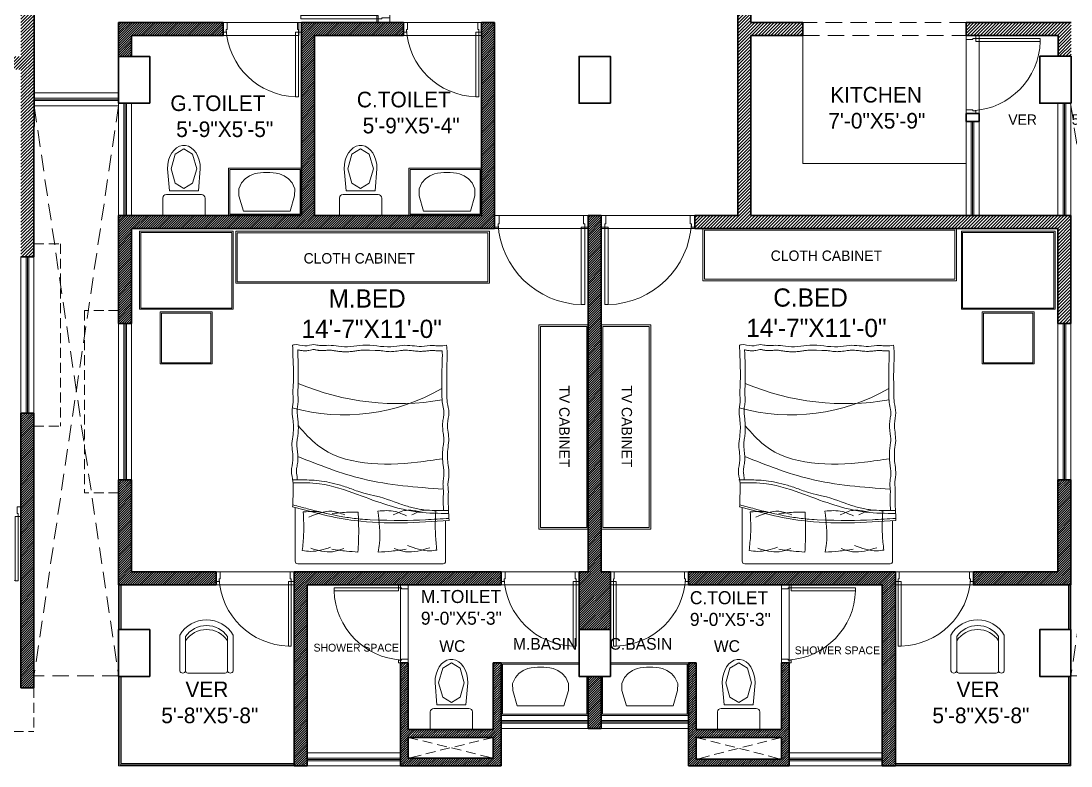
# Model space of a CAD drawing. Header units: inches. Extents: x 23587 to 406221, y -226199 to -75910.
# Drawn here: x 395036.6 to 395440.1, y -212064.2 to -211778.1 of the extents above; entities that cross this region are included whole.
import ezdxf

# ---------------------------------------------------------------- set-up
doc = ezdxf.new("R2010")
doc.units = ezdxf.units.IN
doc.header["$LTSCALE"] = 25.4
doc.header["$MEASUREMENT"] = 0
doc.linetypes.add('DASHED', pattern=[0.75, 0.5, -0.25])
for name, color, linetype, lineweight in [('COLOUM', 1, 'Continuous', 40), ('FIXTURE', 8, 'Continuous', 13), ('Fresh air fan', 250, 'Continuous', 0), ('FUR', 24, 'Continuous', 13), ('J. FURNITURE', 19, 'Continuous', 13), ('sill', 252, 'Continuous', 13), ('wall', 7, 'Continuous', 30)]:
    doc.layers.add(name, color=color, linetype=linetype, lineweight=lineweight)
doc.layers.add('DOOR', color=42, linetype='Continuous')
doc.styles.add('2', font='ARIALN.TTF')
pattern_1 = [(45, (387455.4772, -204766.60535), (-0.44194174, 0.44194174), [])]
pattern_2 = [(45, (387455.4772, -204766.60535), (-0.61871843, 0.61871843), [])]

# ---------------------------------------------------------------- blocks, each defined once
blk = doc.blocks.new('VNBVN')
at = {"layer": 'DOOR', "color": 8, "lineweight": 5}
for points in [[(24894.12, -74768.93), (24892.62, -74768.93), (24892.62, -74801.93), (24894.12, -74801.93)], [(24855.62, -74801.93), (24855.62, -74806.93), (24857.62, -74806.93), (24857.62, -74803.43), (24857.12, -74803.43), (24857.12, -74801.93)], [(24895.62, -74801.93), (24895.62, -74806.93), (24893.62, -74806.93), (24893.62, -74803.43), (24894.12, -74803.43), (24894.12, -74801.93)]]:
    blk.add_lwpolyline(points, close=True, dxfattribs=at)
blk.add_arc((24893.65, -74805.51), 36.59, 91.6166, 176.7465, dxfattribs=at)
blk = doc.blocks.new('FGHFDHF')
at = {"layer": 'FUR', "color": 253, "lineweight": 5}
for p, q in [((955.15, -4492.06), (955.15, -4476.39)), ((956.1, -4475.44), (989.1, -4475.44)), ((987.2, -4475.44), (1011.99, -4475.44)), ((1012.94, -4476.39), (1012.94, -4497.01))]:
    blk.add_line(p, q, dxfattribs=at)
for centre, radius, start, end in [((956.1, -4476.39), 0.95, 90, 180), ((1011.99, -4476.39), 0.95, 0, 90), ((994.26, -4607.39), 74.77, 74.6283, 120.2537), ((973.25, -4636.83), 99.85, 67.2872, 99.6496)]:
    blk.add_arc(centre, radius, start, end, dxfattribs=at)
for points in [[(958.53, -4480.71), (961.17, -4480.43), (969.81, -4482.53)], [(958.53, -4480.71), (959.07, -4486.67), (958.95, -4495.71)], [(961.2, -4481.62), (970.54, -4480.09), (974.91, -4481.26)], [(970.3, -4481.05), (975.97, -4480.29), (981.07, -4479.96)], [(981.07, -4479.96), (980.59, -4483.29), (981.15, -4495.69)], [(988.86, -4479.96), (988.56, -4488.07), (988.78, -4495.33)], [(998.92, -4481.05), (993.25, -4480.29), (988.86, -4479.96)], [(1006.96, -4481.41), (998.68, -4480.09), (994.31, -4481.26)], [(1010.26, -4480.5), (1006.99, -4480.22), (999.41, -4481.79)], [(1010.26, -4480.5), (1009.72, -4486.67), (1009.84, -4495.35)], [(953.85, -4492.06), (990.03, -4492.03), (1013.99, -4497.29)], [(953.85, -4492.06), (954.05, -4496.42), (954.2, -4500.53), (954.12, -4503.97), (954.27, -4506.04), (953.9, -4509.69), (954.2, -4513.28), (954.35, -4519.34), (953.96, -4522.76), (954.42, -4529.17), (953.91, -4533.48), (954.51, -4537.37), (954.68, -4540.71), (954.64, -4552.34), (954.53, -4556.51), (954.79, -4559.39)], [(953.97, -4494.8), (965.52, -4495.31), (989.03, -4502.05), (1003.61, -4506.17), (1013.8, -4506.55)], [(958.95, -4495.71), (963.65, -4495.92), (968.1, -4494.25)], [(965.42, -4495.48), (970.32, -4495.97), (975.3, -4494.23)], [(970.21, -4493.84), (974.47, -4495.51), (981.15, -4495.69)], [(998.82, -4494.7), (994.74, -4495.15), (988.78, -4495.33)], [(1007.7, -4493.36), (998.9, -4495.61), (993.92, -4494.23)], [(1009.84, -4495.35), (1005.57, -4495.56), (1000.34, -4494.66)], [(1013.96, -4559.4), (1013.82, -4555.04), (1013.72, -4543.93), (1013.83, -4540.48), (1013.71, -4538.41), (1014.12, -4534.77), (1013.87, -4531.17), (1013.79, -4525.11), (1014.22, -4521.7), (1013.85, -4515.29), (1014.4, -4510.98), (1013.85, -4507.09), (1013.72, -4503.75), (1013.82, -4499.11), (1013.84, -4498.08), (1013.99, -4497.29)], [(956.04, -4504.12), (986.93, -4508.02), (1011.93, -4516.66)], [(956.33, -4515.81), (965.94, -4514.49), (1004.34, -4520.97), (1011.76, -4528.47)], [(1013.96, -4559.4), (1013.3, -4559.58), (1009.2, -4559.13), (1005.75, -4559.63), (1003.6, -4559.28), (1000.03, -4559.39), (996.36, -4558.98), (991.63, -4558.86), (986.96, -4559.41), (976.16, -4558.83), (971.74, -4559.33), (967.98, -4559.2), (964.41, -4558.94), (960.05, -4559.27), (957.67, -4559.14), (954.79, -4559.39)]]:
    blk.add_spline(points, degree=3, dxfattribs=at)
for points, knots in [([(953.87, -4492.86), (956.91, -4492.68), (959.92, -4492.49), (968.91, -4492.07), (974.87, -4491.96), (987.19, -4492.51), (989.11, -4492.71), (992.94, -4493.22), (994.85, -4493.54), (1000.58, -4494.65), (1004.38, -4495.58), (1010.05, -4497.06), (1011.91, -4497.56), (1013.78, -4498.07)], [0, 0, 0, 0, 9.44479, 9.44479, 28.334371, 28.334371, 34.525324, 34.525324, 40.716276, 40.716276, 53.09818, 53.09818, 59.167455, 59.167455, 59.167455, 59.167455]), ([(954.02, -4495.95), (954.66, -4495.94), (955.22, -4495.93), (956.92, -4495.91), (958.04, -4495.91), (960.65, -4495.96), (962.12, -4496.04), (964.34, -4496.28), (965.11, -4496.39), (966.63, -4496.67), (967.39, -4496.84), (969.67, -4497.43), (971.19, -4497.91), (975.62, -4499.52), (978.55, -4500.82), (987.59, -4502.73), (989.16, -4503.37), (992.33, -4504.56), (993.94, -4505.11), (996.99, -4506.02), (998.44, -4506.39), (1001.18, -4506.96), (1002.47, -4507.18), (1005.06, -4507.48), (1006.36, -4507.57), (1009.75, -4507.71), (1011.84, -4507.7), (1014.17, -4507.64)], [0, 0, 0, 0, 1.782034, 1.782034, 5.346101, 5.346101, 10.196119, 10.196119, 12.82454, 12.82454, 15.45296, 15.45296, 20.709801, 20.709801, 30.775139, 30.775139, 35.955445, 35.955445, 41.13575, 41.13575, 45.691005, 45.691005, 49.650261, 49.650261, 53.609516, 53.609516, 60.078988, 60.078988, 60.078988, 60.078988]), ([(955.96, -4495.92), (955.98, -4496.87), (955.99, -4497.06), (956.03, -4497.74), (956.06, -4498.24), (956.09, -4499.23), (956.1, -4499.71), (956.1, -4500.5), (956.09, -4500.81), (956.07, -4501.4), (956.05, -4501.69), (956.01, -4502.52), (955.99, -4503.04), (956.01, -4503.73), (956.02, -4503.93), (956.06, -4504.37), (956.08, -4504.6), (956.13, -4505.14), (956.16, -4505.44), (956.17, -4505.96), (956.17, -4506.16), (956.16, -4506.55), (956.15, -4506.74), (956.1, -4507.3), (956.06, -4507.64), (955.97, -4508.33), (955.92, -4508.65), (955.85, -4509.17), (955.83, -4509.37), (955.8, -4509.71), (955.79, -4509.86), (955.79, -4510.33), (955.81, -4510.68), (955.87, -4511.46), (955.93, -4511.9), (956.05, -4512.84), (956.12, -4513.34), (956.23, -4514.35), (956.27, -4514.86), (956.37, -4516.4), (956.39, -4517.43), (956.31, -4518.85), (956.28, -4519.22), (956.19, -4519.96), (956.15, -4520.31), (956.04, -4521.04), (955.99, -4521.41), (955.91, -4522.04), (955.89, -4522.3), (955.86, -4522.75), (955.86, -4522.94), (955.86, -4523.35), (955.87, -4523.55), (955.91, -4524.19), (955.96, -4524.64), (956.12, -4525.86), (956.23, -4526.66), (956.32, -4527.88), (956.33, -4528.26), (956.33, -4528.85), (956.33, -4529.06), (956.29, -4529.7), (956.24, -4530.11), (956.08, -4531.22), (955.95, -4531.87), (955.84, -4532.7), (955.82, -4532.94), (955.81, -4533.34), (955.81, -4533.5), (955.83, -4533.84), (955.84, -4534.02), (955.92, -4534.58), (955.99, -4534.99), (956.17, -4535.87), (956.27, -4536.35), (956.39, -4537.08), (956.42, -4537.31), (956.47, -4537.76), (956.49, -4537.99), (956.54, -4538.65), (956.55, -4539.08), (956.57, -4539.89), (956.58, -4540.27), (956.58, -4541.38), (956.59, -4542.12), (956.59, -4543.62), (956.58, -4544.38), (956.54, -4552.56), (956.52, -4552.97), (956.48, -4553.77), (956.46, -4554.16), (956.42, -4554.97), (956.41, -4555.38), (956.41, -4556.17), (956.43, -4556.56), (956.46, -4557.06), (956.47, -4557.17), (956.47, -4557.28)], [4.978875, 4.978875, 4.978875, 4.978875, 5.579958, 5.579958, 7.128971, 7.128971, 8.556084, 8.556084, 9.447278, 9.447278, 10.338472, 10.338472, 12.12086, 12.12086, 12.894639, 12.894639, 13.668418, 13.668418, 14.503571, 14.503571, 15.001558, 15.001558, 15.499545, 15.499545, 16.495519, 16.495519, 17.564655, 17.564655, 18.292536, 18.292536, 18.900849, 18.900849, 20.192298, 20.192298, 21.675724, 21.675724, 23.192838, 23.192838, 24.709952, 24.709952, 27.744179, 27.744179, 28.804202, 28.804202, 29.864225, 29.864225, 31.092823, 31.092823, 32.047926, 32.047926, 32.815273, 32.815273, 33.58262, 33.58262, 35.117314, 35.117314, 37.547779, 37.547779, 38.580626, 38.580626, 39.140234, 39.140234, 40.25945, 40.25945, 42.367848, 42.367848, 43.307358, 43.307358, 44.028218, 44.028218, 44.749078, 44.749078, 46.190798, 46.190798, 47.632517, 47.632517, 48.262773, 48.262773, 48.893028, 48.893028, 50.153538, 50.153538, 51.319075, 51.319075, 53.650149, 53.650149, 55.981222, 55.981222, 57.240447, 57.240447, 58.499671, 58.499671, 59.872408, 59.872408, 61.240897, 61.240897, 61.619663, 61.619663, 61.619663, 61.619663]), ([(1012.01, -4557.66), (1012.01, -4557.64), (1012.01, -4557.62), (1011.99, -4556.94), (1011.97, -4556.29), (1011.92, -4555.16), (1011.9, -4554.68), (1011.85, -4553.69), (1011.83, -4553.19), (1011.81, -4552.2), (1011.8, -4544.72), (1011.82, -4543.93), (1011.83, -4543.62), (1011.86, -4543.03), (1011.88, -4542.75), (1011.93, -4541.91), (1011.95, -4541.39), (1011.94, -4540.7), (1011.94, -4540.51), (1011.9, -4540.07), (1011.88, -4539.83), (1011.84, -4539.29), (1011.82, -4538.99), (1011.81, -4538.47), (1011.81, -4538.27), (1011.83, -4537.88), (1011.84, -4537.69), (1011.89, -4537.14), (1011.94, -4536.79), (1012.04, -4536.11), (1012.1, -4535.78), (1012.17, -4535.27), (1012.19, -4535.07), (1012.22, -4534.73), (1012.23, -4534.58), (1012.25, -4534.1), (1012.23, -4533.76), (1012.17, -4532.98), (1012.12, -4532.54), (1012.01, -4531.6), (1011.95, -4531.09), (1011.85, -4530.08), (1011.82, -4529.57), (1011.74, -4528.03), (1011.73, -4527), (1011.83, -4525.58), (1011.87, -4525.21), (1011.96, -4524.48), (1012.01, -4524.13), (1012.12, -4523.4), (1012.18, -4523.02), (1012.26, -4522.4), (1012.29, -4522.14), (1012.32, -4521.68), (1012.33, -4521.49), (1012.33, -4521.09), (1012.32, -4520.88), (1012.29, -4520.25), (1012.24, -4519.8), (1012.1, -4518.58), (1012, -4517.77), (1011.93, -4516.55), (1011.92, -4516.18), (1011.93, -4515.58), (1011.93, -4515.37), (1011.98, -4514.73), (1012.03, -4514.32), (1012.21, -4513.22), (1012.34, -4512.56), (1012.46, -4511.73), (1012.48, -4511.49), (1012.5, -4511.1), (1012.51, -4510.94), (1012.49, -4510.6), (1012.48, -4510.42), (1012.41, -4509.86), (1012.34, -4509.45), (1012.23, -4508.86), (1012.23, -4508.66), (1012.2, -4507.68)], [1.890882, 1.890882, 1.890882, 1.890882, 1.960247, 1.960247, 4.030945, 4.030945, 5.579958, 5.579958, 7.128971, 7.128971, 8.556084, 8.556084, 9.447278, 9.447278, 10.338472, 10.338472, 12.12086, 12.12086, 12.894639, 12.894639, 13.668418, 13.668418, 14.503571, 14.503571, 15.001558, 15.001558, 15.499545, 15.499545, 16.495519, 16.495519, 17.564655, 17.564655, 18.292536, 18.292536, 18.900849, 18.900849, 20.192298, 20.192298, 21.675724, 21.675724, 23.192838, 23.192838, 24.709952, 24.709952, 27.744179, 27.744179, 28.804202, 28.804202, 29.864225, 29.864225, 31.092823, 31.092823, 32.047926, 32.047926, 32.815273, 32.815273, 33.58262, 33.58262, 35.117314, 35.117314, 37.547779, 37.547779, 38.580626, 38.580626, 39.140234, 39.140234, 40.25945, 40.25945, 42.367848, 42.367848, 43.307358, 43.307358, 44.028218, 44.028218, 44.749078, 44.749078, 46.190798, 46.190798, 46.680276, 46.680276, 46.680276, 46.680276]), ([(1012.01, -4557.66), (1011.95, -4557.65), (1011.88, -4557.63), (1011.46, -4557.55), (1011.06, -4557.45), (1010.37, -4557.33), (1010.13, -4557.29), (1009.7, -4557.25), (1009.53, -4557.23), (1009.2, -4557.23), (1009.04, -4557.23), (1008.74, -4557.25), (1008.59, -4557.26), (1008.18, -4557.31), (1007.92, -4557.36), (1007.27, -4557.49), (1006.92, -4557.57), (1006.32, -4557.69), (1006.07, -4557.73), (1005.84, -4557.73), (1005.79, -4557.73), (1005.67, -4557.72), (1005.6, -4557.72), (1005.38, -4557.68), (1005.2, -4557.65), (1004.81, -4557.57), (1004.62, -4557.53), (1004.27, -4557.46), (1004.12, -4557.43), (1003.82, -4557.39), (1003.67, -4557.37), (1003.39, -4557.35), (1003.25, -4557.34), (1002.84, -4557.33), (1002.58, -4557.33), (1001.77, -4557.37), (1001.27, -4557.42), (1000.58, -4557.47), (1000.37, -4557.48), (1000.04, -4557.49), (999.92, -4557.49), (999.67, -4557.49), (999.55, -4557.48), (999.16, -4557.45), (998.89, -4557.43), (998.2, -4557.34), (997.76, -4557.27), (996.84, -4557.13), (996.34, -4557.06), (995.35, -4556.95), (994.86, -4556.92), (993.68, -4556.87), (993, -4556.87), (992.02, -4556.92), (991.72, -4556.94), (990.81, -4557.04), (990.22, -4557.13), (989.17, -4557.29), (988.7, -4557.36), (987.89, -4557.46), (987.55, -4557.49), (987, -4557.52), (986.79, -4557.52), (986.34, -4557.5), (986.11, -4557.49), (980.9, -4557.42), (980.4, -4557.35), (979.1, -4557.16), (978.28, -4557.03), (977.06, -4556.94), (976.71, -4556.92), (976.12, -4556.92), (975.89, -4556.93), (975.45, -4556.95), (975.23, -4556.97), (974.59, -4557.04), (974.18, -4557.09), (973.36, -4557.21), (972.95, -4557.27), (972.29, -4557.36), (972.04, -4557.39), (971.57, -4557.44), (971.37, -4557.45), (970.93, -4557.46), (970.72, -4557.47), (970.05, -4557.46), (969.6, -4557.44), (968.54, -4557.36), (967.93, -4557.29), (966.63, -4557.15), (965.95, -4557.08), (964.98, -4557.04), (964.73, -4557.04), (964.16, -4557.04), (963.86, -4557.06), (963.29, -4557.1), (963.01, -4557.13), (962.2, -4557.21), (961.7, -4557.28), (960.99, -4557.34), (960.76, -4557.35), (960.39, -4557.37), (960.25, -4557.37), (959.94, -4557.37), (959.76, -4557.36), (959.38, -4557.34), (959.18, -4557.32), (958.71, -4557.29), (958.44, -4557.27), (957.88, -4557.24), (957.6, -4557.24), (957.05, -4557.25), (956.78, -4557.26), (956.5, -4557.28), (956.49, -4557.28), (956.47, -4557.28)], [2.468295, 2.468295, 2.468295, 2.468295, 2.72176, 2.72176, 3.951616, 3.951616, 4.554057, 4.554057, 4.947685, 4.947685, 5.279448, 5.279448, 5.611211, 5.611211, 6.274736, 6.274736, 7.407159, 7.407159, 8.539581, 8.539581, 8.895906, 8.895906, 9.25223, 9.25223, 9.96488, 9.96488, 10.540138, 10.540138, 10.926568, 10.926568, 11.265437, 11.265437, 11.604305, 11.604305, 12.282043, 12.282043, 13.80513, 13.80513, 14.589285, 14.589285, 15.07888, 15.07888, 15.568475, 15.568475, 16.547664, 16.547664, 17.979548, 17.979548, 19.423334, 19.423334, 20.86712, 20.86712, 22.816137, 22.816137, 23.668334, 23.668334, 25.42301, 25.42301, 26.987851, 26.987851, 28.246059, 28.246059, 29.092679, 29.092679, 29.9393, 29.9393, 31.632541, 31.632541, 34.096495, 34.096495, 35.066902, 35.066902, 35.672463, 35.672463, 36.278023, 36.278023, 37.489145, 37.489145, 38.810083, 38.810083, 39.709316, 39.709316, 40.493116, 40.493116, 41.276917, 41.276917, 42.844517, 42.844517, 44.859637, 44.859637, 46.874757, 46.874757, 47.587839, 47.587839, 48.406198, 48.406198, 49.224558, 49.224558, 50.861277, 50.861277, 51.682262, 51.682262, 52.22872, 52.22872, 52.899541, 52.899541, 53.570363, 53.570363, 54.377246, 54.377246, 55.115182, 55.115182, 55.853119, 55.853119, 55.895222, 55.895222, 55.895222, 55.895222])]:
    blk.add_open_spline(points, degree=3, knots=knots, dxfattribs=at)
blk = doc.blocks.new('BVBV')
at = {"layer": 'J. FURNITURE'}
for p, q in [((-193822.22, -192426.67), (-193822.22, -192443.66)), ((-193819.51, -192427.45), (-193819.51, -192443.66)), ((-193799.63, -192443.66), (-193799.63, -192427.45)), ((-193796.92, -192443.66), (-193796.92, -192426.67)), ((-193818.42, -192444.74), (-193800.72, -192444.74))]:
    blk.add_line(p, q, dxfattribs=at)
for centre, radius, start, end in [((-193809.57, -192434.12), 14.68, 30.5102, 149.4898), ((-193809.57, -192434.12), 11.97, 33.8819, 146.1181), ((-193809.57, -192436.04), 11.97, 33.8819, 146.1181), ((-193820.86, -192443.35), 1.39, 192.6804, 347.3196), ((-193818.42, -192443.66), 1.08, 180, 270), ((-193800.72, -192443.66), 1.08, 270, 0), ((-193798.28, -192443.35), 1.39, 192.6804, 347.3196)]:
    blk.add_arc(centre, radius, start, end, dxfattribs=at)
blk = doc.blocks.new('BVBVC')
at = {"layer": 'FIXTURE'}
for p, q in [((33100.48, 896.08), (33098.14, 895.01)), ((33103.06, 896.03), (33100.48, 896.08)), ((33108.95, 894.33), (33103.06, 896.03)), ((33095.47, 891.94), (33094.65, 890.17)), ((33096.64, 893.61), (33095.47, 891.94)), ((33098.14, 895.01), (33096.64, 893.61)), ((33108.95, 876.33), (33108.95, 894.33)), ((33094.65, 880.48), (33095.47, 878.72)), ((33095.47, 878.72), (33096.64, 877.04)), ((33096.64, 877.04), (33098.14, 875.64)), ((33098.14, 875.64), (33100.48, 874.58)), ((33103.06, 874.63), (33108.95, 876.33)), ((33100.48, 874.58), (33103.06, 874.63))]:
    blk.add_line(p, q, dxfattribs=at)
blk.add_arc((33119.15, 885.33), 24.97, 168.8173, 191.1827, dxfattribs=at)
blk = doc.blocks.new('COM')
at = {"layer": 'FIXTURE', "linetype": 'Continuous'}
for p, q in [((-9.65, 29.96), (8.35, 29.96)), ((-9.65, 22.46), (-9.65, 29.96)), ((8.35, 29.96), (8.35, 22.46)), ((6.85, 20.96), (-8.15, 20.96)), ((-7.65, 9.96), (-6.81, 19.46)), ((5.52, 19.46), (-6.81, 19.46)), ((-0.65, 18.46), (-4.37, 16.17)), ((3.08, 16.17), (-0.65, 18.46)), ((6.35, 9.96), (5.52, 19.46)), ((-4.37, 16.17), (-6.15, 9.96)), ((4.85, 9.96), (3.08, 16.17)), ((-7.65, 9.96), (-7.53, 8.12)), ((-6.15, 9.96), (-4.37, 3.75)), ((3.08, 3.75), (4.85, 9.96)), ((6.23, 8.12), (6.35, 9.96)), ((-7.53, 8.12), (-7.17, 6.34)), ((-7.17, 6.34), (-6.6, 4.69)), ((-6.6, 4.69), (-5.82, 3.22)), ((4.53, 3.22), (5.31, 4.69)), ((5.31, 4.69), (5.88, 6.34)), ((5.88, 6.34), (6.23, 8.12)), ((-5.82, 3.22), (-4.86, 1.98)), ((-4.86, 1.98), (-3.77, 1.01)), ((-4.37, 3.75), (-0.65, 1.46)), ((-3.77, 1.01), (-2.56, 0.34)), ((-2.56, 0.34), (-1.29, 0)), ((-1.29, 0), (0, 0)), ((-0.65, 1.46), (3.08, 3.75)), ((0, 0), (1.27, 0.34)), ((1.27, 0.34), (2.47, 1.01)), ((2.47, 1.01), (3.57, 1.98)), ((3.57, 1.98), (4.53, 3.22))]:
    blk.add_line(p, q, dxfattribs=at)
for centre, start, end in [((-8.15, 22.46), 180, 270), ((6.85, 22.46), 270, 0)]:
    blk.add_arc(centre, 1.5, start, end, dxfattribs=at)

msp = doc.modelspace()

# ---------------------------------------------------------------- hatches: boundary and pattern name
at = {"layer": 'Fresh air fan', "lineweight": 5, "ltscale": 0.09}
h = msp.add_hatch(dxfattribs=at)
h.set_pattern_fill('ANSI31', color=253, scale=7)
h.set_pattern_definition(pattern_2)
h.paths.add_polyline_path([(395074.14, -211616.63), (395008.63, -211616.63), (395008.63, -211621.63), (395036.63, -211621.63), (395036.57, -211791.67), (394940.64, -211791.63), (394940.64, -211796.63), (395036.64, -211796.63), (395036.64, -211868.63), (395041.64, -211868.63), (395041.66, -211810.63), (395041.66, -211810.63), (395041.63, -211628.63), (395074.14, -211628.63)])
h = msp.add_hatch(dxfattribs=at)
h.set_pattern_fill('ANSI31', color=253, scale=7)
h.set_pattern_definition(pattern_2)
h.paths.add_polyline_path([(395317.14, -211783.63), (395317.14, -211783.63), (395337.14, -211783.63), (395337.14, -211778.63), (395317.14, -211778.63), (395317.14, -211778.63), (395317.14, -211778.63), (395317.14, -211742.63), (395312.14, -211742.63), (395312.14, -211778.63), (395312.14, -211852.79), (395295.65, -211852.79), (395295.65, -211857.79), (395435.14, -211857.79), (395435.14, -211894.24), (395440.14, -211894.24), (395440.14, -211852.79), (395386.34, -211852.79), (395317.14, -211852.79)])
h = msp.add_hatch(dxfattribs=at)
h.set_pattern_fill('ANSI31', color=253, scale=5)
h.set_pattern_definition(pattern_1)
h.paths.add_polyline_path([(395149.39, -211783.63), (395183.64, -211783.63), (395183.64, -211778.63), (395178.44, -211778.63), (395178.44, -211778.63), (395178.44, -211778.63), (395173.94, -211778.63), (395144.39, -211778.63), (395144.39, -211852.79), (395116.39, -211852.79), (395074.14, -211852.79), (395074.14, -211894.24), (395079.14, -211894.24), (395079.14, -211857.79), (395218.64, -211857.79), (395218.64, -211778.63), (395213.64, -211778.63), (395213.64, -211834.63), (395213.64, -211834.63), (395213.64, -211852.79), (395185.64, -211852.79), (395149.39, -211852.79)])
h = msp.add_hatch(dxfattribs=at)
h.set_pattern_fill('ANSI31', color=253, scale=5)
h.set_pattern_definition(pattern_1)
h.paths.add_polyline_path([(395079.14, -211783.63), (395114.39, -211783.63), (395114.39, -211778.63), (395074.14, -211778.63), (395074.14, -211791.64), (395079.14, -211791.64)])
h = msp.add_hatch(dxfattribs=at)
h.set_pattern_fill('ANSI31', color=253, scale=7)
h.set_pattern_definition(pattern_2)
h.paths.add_polyline_path([(395440.15, -211778.63), (395399.81, -211778.63), (395399.81, -211783.63), (395404.81, -211783.63), (395435.15, -211783.63), (395435.15, -211791.61), (395440.15, -211791.61)])
h = msp.add_hatch(dxfattribs=at)
h.set_pattern_fill('ANSI31', color=253, scale=5)
h.set_pattern_definition(pattern_1)
h.paths.add_polyline_path([(395263.14, -211989.63), (395259.64, -211989.63), (395259.64, -211852.79), (395254.64, -211852.79), (395254.64, -211989.63), (395251.14, -211989.63), (395251.14, -212011.79), (395263.14, -212011.79)])
h = msp.add_hatch(dxfattribs=at)
h.set_pattern_fill('ANSI31', color=253, scale=5)
h.set_pattern_definition(pattern_1)
h.paths.add_polyline_path([(395041.64, -211928.63), (395036.64, -211928.63), (395036.64, -212034.2), (395041.64, -212034.2), (395041.64, -212029.62), (395041.64, -212029.62), (395041.64, -212029.62)])
h = msp.add_hatch(dxfattribs=at)
h.set_pattern_fill('ANSI31', color=253, scale=5)
h.set_pattern_definition(pattern_1)
h.paths.add_polyline_path([(395079.14, -211954.24), (395074.14, -211954.24), (395074.14, -211994.63), (395111.64, -211994.63), (395111.64, -211989.63), (395079.14, -211989.63)])
h = msp.add_hatch(dxfattribs=at)
h.set_pattern_fill('ANSI31', color=253, scale=5)
h.set_pattern_definition(pattern_1)
h.paths.add_polyline_path([(395440.14, -211954.24), (395435.14, -211954.24), (395435.14, -211989.63), (395402.65, -211989.63), (395402.65, -211994.63), (395435.14, -211994.63), (395440.14, -211994.63)])
h = msp.add_hatch(dxfattribs=at)
h.set_pattern_fill('ANSI31', color=253, scale=5)
h.set_pattern_definition(pattern_1)
h.paths.add_polyline_path([(395221.14, -211989.63), (395141.64, -211989.63), (395141.64, -211994.63), (395141.64, -212064.2), (395146.64, -212064.2), (395146.64, -211994.63), (395221.14, -211994.63)])
h = msp.add_hatch(dxfattribs=at)
h.set_pattern_fill('ANSI31', color=253, scale=5)
h.set_pattern_definition(pattern_1)
h.paths.add_polyline_path([(395372.64, -211989.63), (395293.15, -211989.63), (395293.15, -211993.38), (395293.14, -211994.63), (395367.64, -211994.63), (395367.64, -212064.2), (395372.64, -212064.2)])
h = msp.add_hatch(dxfattribs=at)
h.set_pattern_fill('ANSI31', color=253, scale=5)
h.set_pattern_definition(pattern_1)
h.paths.add_polyline_path([(395221.14, -212049.79), (395221.14, -212024.63), (395218.14, -212024.63), (395218.14, -212050.2), (395185.45, -212050.2), (395185.45, -212024.63), (395182.45, -212024.63), (395182.45, -212064.2), (395221.14, -212064.2)])
h.paths.add_polyline_path([(395218.14, -212053.2), (395218.14, -212061.2), (395185.45, -212061.2), (395185.45, -212053.2)], flags=16)
h = msp.add_hatch(dxfattribs=at)
h.set_pattern_fill('ANSI31', color=253, scale=5)
h.set_pattern_definition(pattern_1)
h.paths.add_polyline_path([(395296.14, -212024.63), (395293.14, -212024.63), (395293.14, -212064.2), (395331.84, -212064.2), (395331.84, -212024.63), (395328.84, -212024.63), (395328.84, -212050.2), (395296.14, -212050.2)])
h.paths.add_polyline_path([(395296.14, -212053.2), (395328.84, -212053.2), (395328.84, -212061.61), (395296.14, -212061.61)], flags=16)
h = msp.add_hatch(dxfattribs=at)
h.set_pattern_fill('ANSI31', color=253, scale=5)
h.set_pattern_definition(pattern_1)
h.paths.add_polyline_path([(395259.64, -212029.79), (395254.64, -212029.79), (395254.64, -212049.79), (395259.64, -212049.79)])

# ---------------------------------------------------------------- linework, layer by layer
at = {"layer": 'COLOUM', "lineweight": 30}
for points in [[(395086.14, -211809.64), (395074.14, -211809.64), (395074.14, -211791.64), (395086.14, -211791.64)], [(395263.14, -211809.63), (395251.14, -211809.63), (395251.14, -211791.63), (395263.14, -211791.63)], [(395440.15, -211809.61), (395428.15, -211809.61), (395428.15, -211791.61), (395440.15, -211791.61)], [(395086.14, -212029.79), (395074.14, -212029.79), (395074.14, -212011.79), (395086.14, -212011.79)], [(395263.14, -212029.79), (395251.14, -212029.79), (395251.14, -212011.79), (395263.14, -212011.79)], [(395440.14, -212029.79), (395428.14, -212029.79), (395428.14, -212011.79), (395440.14, -212011.79)]]:
    msp.add_lwpolyline(points, close=True, dxfattribs=at)
at = {"layer": 'Fresh air fan', "color": 250, "lineweight": 13, "ltscale": 0.09}
for p, q in [((395074.14, -211791.64), (395074.14, -211778.63)), ((395114.39, -211778.63), (395074.14, -211778.63)), ((395337.14, -211832.79), (395337.14, -211783.63)), ((395074.14, -211805.63), (395041.67, -211805.62)), ((395079.14, -211852.79), (395079.14, -211809.64)), ((395435.14, -211852.79), (395435.14, -211809.61)), ((395074.14, -211852.79), (395074.14, -211810.63)), ((395440.14, -211852.79), (395440.14, -211810.62)), ((395399.81, -211816.63), (395399.81, -211852.79)), ((395337.14, -211832.79), (395399.81, -211832.79)), ((395254.64, -212044.79), (395221.14, -212044.79)), ((395259.64, -212044.79), (395293.14, -212044.79)), ((395254.64, -212049.79), (395221.14, -212049.79)), ((395259.64, -212049.79), (395293.14, -212049.79)), ((395182.45, -212059.2), (395146.64, -212059.2)), ((395367.64, -212059.2), (395331.84, -212059.2)), ((395182.45, -212064.2), (395146.64, -212064.2)), ((395367.64, -212064.2), (395331.84, -212064.2))]:
    msp.add_line(p, q, dxfattribs=at)
at = {"layer": 'Fresh air fan', "color": 5, "lineweight": 9, "ltscale": 0.09}
for p, q in [((395074.14, -211807.63), (395041.66, -211807.62)), ((395074.14, -211808.13), (395041.66, -211808.12)), ((395074.14, -211808.63), (395041.66, -211808.62)), ((395076.14, -211852.79), (395076.14, -211809.64)), ((395076.64, -211852.79), (395076.64, -211809.64)), ((395077.14, -211852.79), (395077.14, -211809.64)), ((395437.14, -211852.79), (395437.14, -211809.61)), ((395437.64, -211852.79), (395437.64, -211809.61)), ((395438.14, -211852.79), (395438.14, -211809.61)), ((395401.81, -211816.63), (395401.81, -211852.79)), ((395402.31, -211816.63), (395402.31, -211852.79)), ((395402.81, -211816.63), (395402.81, -211852.79)), ((395038.64, -211928.63), (395038.64, -211868.63)), ((395039.14, -211928.63), (395039.14, -211868.63)), ((395039.64, -211928.63), (395039.64, -211868.63)), ((395076.14, -211894.24), (395076.14, -211954.24)), ((395076.64, -211894.24), (395076.64, -211954.24)), ((395077.14, -211894.24), (395077.14, -211954.24)), ((395437.14, -211954.24), (395437.14, -211894.24)), ((395437.64, -211954.24), (395437.64, -211894.24)), ((395438.14, -211954.24), (395438.14, -211894.24)), ((395254.64, -212046.79), (395221.14, -212046.79)), ((395254.64, -212047.29), (395221.14, -212047.29)), ((395254.64, -212047.79), (395221.14, -212047.79)), ((395259.64, -212046.79), (395293.14, -212046.79)), ((395259.64, -212047.29), (395293.14, -212047.29)), ((395259.64, -212047.79), (395293.14, -212047.79)), ((395182.45, -212061.2), (395146.64, -212061.2)), ((395182.45, -212061.7), (395146.64, -212061.7)), ((395182.45, -212062.2), (395146.64, -212062.2)), ((395367.64, -212061.2), (395331.84, -212061.2)), ((395367.64, -212061.7), (395331.84, -212061.7)), ((395367.64, -212062.2), (395331.84, -212062.2))]:
    msp.add_line(p, q, dxfattribs=at)
at = {"layer": 'Fresh air fan', "color": 6, "linetype": 'DASHED', "lineweight": 9, "ltscale": 0.3}
for p, q in [((395041.64, -211863.63), (395051.76, -211863.63)), ((395051.76, -211863.63), (395051.76, -211933.63)), ((395074.14, -211889.24), (395061.1, -211889.24)), ((395061.1, -211889.24), (395061.1, -211959.24)), ((395041.64, -211933.63), (395051.76, -211933.63)), ((395074.14, -211959.24), (395061.1, -211959.24)), ((395041.64, -212034.2), (395041.64, -212050.95)), ((394976.64, -212050.95), (395041.64, -212050.95))]:
    msp.add_line(p, q, dxfattribs=at)
at = {"layer": 'Fresh air fan', "color": 230, "lineweight": 5, "ltscale": 0.09}
for p, q in [((395074.14, -211994.63), (395074.14, -212011.63)), ((395074.64, -211994.63), (395074.64, -212011.63)), ((395075.14, -211994.63), (395075.14, -212011.63)), ((395439.14, -211994.63), (395439.14, -212011.63)), ((395439.64, -211994.63), (395439.64, -212011.63)), ((395440.14, -211994.63), (395440.14, -212011.63)), ((395074.14, -212029.63), (395074.14, -212064.2)), ((395074.64, -212029.63), (395074.64, -212063.7)), ((395075.14, -212029.63), (395075.14, -212063.2)), ((395439.14, -212029.63), (395439.14, -212063.2)), ((395439.64, -212029.63), (395439.64, -212063.7)), ((395440.14, -212029.63), (395440.14, -212064.2)), ((395074.64, -212063.7), (395141.64, -212063.7)), ((395075.14, -212063.2), (395141.64, -212063.2)), ((395372.64, -212063.2), (395439.14, -212063.2)), ((395372.64, -212063.7), (395439.64, -212063.7)), ((395074.14, -212064.2), (395141.64, -212064.2)), ((395372.64, -212064.2), (395440.14, -212064.2))]:
    msp.add_line(p, q, dxfattribs=at)
at = {"layer": 'Fresh air fan', "color": 152, "lineweight": 13, "ltscale": 0.09}
msp.add_line((395436.16, -211994.63), (395440.14, -211994.63), dxfattribs=at)
at = {"layer": 'Fresh air fan', "color": 250, "lineweight": 13, "ltscale": 0.09}
for points in [[(395173.44, -211742.63), (395178.44, -211742.63), (395178.44, -211778.63), (395173.44, -211778.63)], [(395114.39, -211783.63), (395143.39, -211783.63), (395143.39, -211778.63), (395114.39, -211778.63)], [(395183.64, -211783.63), (395213.64, -211783.63), (395213.64, -211778.63), (395183.64, -211778.63)], [(395404.81, -211783.63), (395399.81, -211783.63), (395399.81, -211813.63), (395404.81, -211813.63)], [(395041.66, -211805.62), (395074.14, -211805.63), (395074.14, -211810.63), (395041.66, -211810.62)], [(395399.81, -211852.79), (395404.81, -211852.79), (395404.81, -211816.63), (395399.81, -211816.63)], [(395144.39, -211834.63), (395116.39, -211834.63), (395116.39, -211852.79), (395144.39, -211852.79)], [(395143.89, -211835.13), (395116.89, -211835.13), (395116.89, -211852.29), (395143.89, -211852.29)], [(395213.64, -211834.63), (395185.64, -211834.63), (395185.64, -211852.79), (395213.64, -211852.79)], [(395213.14, -211835.13), (395186.14, -211835.13), (395186.14, -211852.29), (395213.14, -211852.29)], [(395218.64, -211857.79), (395254.64, -211857.79), (395254.64, -211852.79), (395218.64, -211852.79)], [(395082.14, -211858.79), (395082.14, -211888.79), (395118.14, -211888.79), (395118.14, -211858.79)], [(395082.64, -211859.29), (395082.64, -211888.29), (395117.64, -211888.29), (395117.64, -211859.29)], [(395398.01, -211858.79), (395398.01, -211888.79), (395434.01, -211888.79), (395434.01, -211858.79)], [(395398.51, -211859.29), (395398.51, -211888.29), (395433.51, -211888.29), (395433.51, -211859.29)], [(395036.64, -211928.63), (395041.64, -211928.63), (395041.64, -211868.63), (395036.64, -211868.63)], [(395090.14, -211889.79), (395110.14, -211889.79), (395110.14, -211909.79), (395090.14, -211909.79)], [(395090.64, -211890.29), (395109.64, -211890.29), (395109.64, -211909.29), (395090.64, -211909.29)], [(395406.01, -211889.79), (395426.01, -211889.79), (395426.01, -211909.79), (395406.01, -211909.79)], [(395406.51, -211890.29), (395425.51, -211890.29), (395425.51, -211909.29), (395406.51, -211909.29)], [(395111.64, -211994.63), (395141.64, -211994.63), (395141.64, -211989.63), (395111.64, -211989.63)], [(395402.65, -211994.63), (395372.64, -211994.63), (395372.64, -211989.63), (395402.65, -211989.63)], [(395182.45, -212024.63), (395185.45, -212024.63), (395185.45, -211994.63), (395182.45, -211994.63)], [(395331.84, -212024.63), (395328.84, -212024.63), (395328.84, -211994.63), (395331.84, -211994.63)]]:
    msp.add_lwpolyline(points, close=True, dxfattribs=at)
at = {"layer": 'Fresh air fan', "color": 250, "linetype": 'DASHED', "lineweight": 9, "ltscale": 0.5}
msp.add_lwpolyline([(395337.14, -211783.63), (395399.81, -211783.63), (395399.81, -211778.63), (395337.14, -211778.63)], close=True, dxfattribs=at)
at = {"layer": 'Fresh air fan', "color": 250, "lineweight": 9, "ltscale": 0.09}
for points in [[(395259.64, -211852.79), (395295.65, -211852.79), (395295.65, -211857.79), (395259.64, -211857.79)], [(395074.14, -211954.24), (395079.14, -211954.24), (395079.14, -211894.24), (395074.14, -211894.24)], [(395440.14, -211954.24), (395435.14, -211954.24), (395435.14, -211894.24), (395440.14, -211894.24)], [(395251.14, -211989.63), (395221.14, -211989.63), (395221.14, -211994.63), (395251.14, -211994.63)], [(395263.14, -211989.63), (395293.14, -211989.63), (395293.14, -211994.63), (395263.14, -211994.63)]]:
    msp.add_lwpolyline(points, close=True, dxfattribs=at)
at = {"layer": 'Fresh air fan', "color": 30, "lineweight": 5, "ltscale": 0.09}
for points in [[(395396.14, -211857.8), (395396.14, -211877.8), (395298.65, -211877.8), (395298.65, -211857.79)], [(395216.64, -211858.8), (395216.64, -211878.8), (395119.14, -211878.8), (395119.14, -211858.79)], [(395216.04, -211859.4), (395216.04, -211878.2), (395119.74, -211878.2), (395119.74, -211859.39)], [(395395.54, -211858.4), (395395.54, -211877.2), (395299.25, -211877.2), (395299.25, -211858.39)]]:
    msp.add_lwpolyline(points, close=True, dxfattribs=at)
at = {"layer": 'Fresh air fan', "color": 231, "lineweight": 9, "ltscale": 0.09}
for points in [[(395235.64, -211973.18), (395254.64, -211973.18), (395254.64, -211894.76), (395235.64, -211894.76)], [(395236.24, -211972.58), (395254.04, -211972.58), (395254.04, -211895.36), (395236.24, -211895.36)], [(395278.64, -211973.18), (395259.64, -211973.18), (395259.64, -211894.76), (395278.64, -211894.76)], [(395278.04, -211972.58), (395260.24, -211972.58), (395260.24, -211895.36), (395278.04, -211895.36)]]:
    msp.add_lwpolyline(points, close=True, dxfattribs=at)
at = {"layer": 'Fresh air fan', "color": 250, "lineweight": 13, "ltscale": 0.09}
for points in [[(395251.14, -212024.63), (395221.14, -212024.63), (395221.14, -212044.79), (395254.64, -212044.79), (395254.64, -212029.79)], [(395251.14, -212025.13), (395221.64, -212025.13), (395221.64, -212044.29), (395254.14, -212044.29), (395254.14, -212029.79)], [(395263.14, -212024.63), (395293.14, -212024.63), (395293.14, -212044.79), (395259.64, -212044.79), (395259.64, -212029.79)], [(395263.14, -212025.13), (395292.64, -212025.13), (395292.64, -212044.29), (395260.14, -212044.29), (395260.14, -212029.79)], [(395440.14, -212064.2), (395372.64, -212064.2), (395372.64, -212064.2)]]:
    msp.add_lwpolyline(points, dxfattribs=at)
at = {"layer": 'sill', "linetype": 'DASHED', "lineweight": 9, "ltscale": 0.5}
for p, q in [((395439.99, -211809.61), (395473.14, -212029.63)), ((395074.14, -211810.63), (395041.64, -212029.62)), ((395041.67, -211810.62), (395074.14, -212029.63)), ((395473.15, -211810.62), (395440.14, -212029.63)), ((395074.14, -212029.62), (395041.64, -212029.62)), ((395440.14, -212029.63), (395473.14, -212029.63))]:
    msp.add_line(p, q, dxfattribs=at)
at = {"layer": 'sill', "linetype": 'DASHED', "lineweight": 9, "ltscale": 0.3}
for p, q in [((395185.45, -212053.2), (395218.14, -212061.2)), ((395218.14, -212053.2), (395185.45, -212061.2)), ((395296.14, -212053.2), (395328.84, -212061.61)), ((395328.84, -212053.2), (395296.14, -212061.61))]:
    msp.add_line(p, q, dxfattribs=at)
at = {"layer": 'wall', "lineweight": 30}
for p, q in [((395041.64, -211868.63), (395041.67, -211758.85)), ((395144.39, -211852.79), (395144.39, -211778.63)), ((395144.39, -211778.63), (395183.64, -211778.63)), ((395183.64, -211778.63), (395183.64, -211783.63)), ((395213.64, -211778.63), (395213.64, -211852.79)), ((395213.64, -211778.63), (395218.64, -211778.63)), ((395218.64, -211778.63), (395218.64, -211857.79)), ((395399.81, -211778.63), (395440.15, -211778.63)), ((395399.81, -211783.63), (395399.81, -211778.63)), ((395149.39, -211852.79), (395149.39, -211783.63)), ((395149.39, -211783.63), (395183.64, -211783.63)), ((395317.14, -211852.79), (395317.14, -211783.63)), ((395317.14, -211783.63), (395317.14, -211783.63)), ((395399.81, -211783.63), (395435.15, -211783.63)), ((395435.15, -211791.61), (395435.15, -211783.63)), ((395399.81, -211813.63), (395404.81, -211813.63)), ((395399.81, -211816.63), (395399.81, -211813.63)), ((395404.81, -211813.63), (395404.81, -211816.63)), ((395399.81, -211816.63), (395404.81, -211816.63)), ((395074.14, -211852.79), (395074.14, -211894.24)), ((395144.39, -211852.79), (395074.14, -211852.79)), ((395213.64, -211852.79), (395149.39, -211852.79)), ((395295.65, -211852.79), (395312.14, -211852.79)), ((395295.65, -211857.79), (395295.65, -211852.79)), ((395317.14, -211852.79), (395386.34, -211852.79)), ((395440.14, -211852.79), (395386.34, -211852.79)), ((395391.34, -211852.79), (395391.34, -211852.79)), ((395440.14, -211894.24), (395440.14, -211852.79)), ((395218.64, -211857.79), (395079.14, -211857.79)), ((395079.14, -211894.24), (395079.14, -211857.79)), ((395295.65, -211857.79), (395435.14, -211857.79)), ((395435.14, -211894.24), (395435.14, -211857.79)), ((395036.64, -211868.63), (395041.64, -211868.63)), ((395079.14, -211894.24), (395074.14, -211894.24)), ((395435.14, -211894.24), (395440.14, -211894.24)), ((395036.64, -211928.63), (395041.64, -211928.63)), ((395036.64, -211928.63), (395036.64, -212034.2)), ((395041.64, -211928.63), (395041.64, -212034.2)), ((395074.14, -211954.24), (395074.14, -211994.63)), ((395079.14, -211954.24), (395074.14, -211954.24)), ((395079.14, -211954.24), (395079.14, -211989.63)), ((395435.14, -211954.24), (395435.14, -211989.63)), ((395440.14, -211954.24), (395435.14, -211954.24)), ((395440.14, -211954.24), (395440.14, -211994.63)), ((395079.14, -211989.63), (395111.64, -211989.63)), ((395111.64, -211989.63), (395111.64, -211994.63)), ((395141.64, -211989.63), (395221.14, -211989.63)), ((395141.64, -211989.63), (395141.64, -212064.2)), ((395221.14, -211989.63), (395221.14, -211994.63)), ((395251.14, -212011.79), (395251.14, -211989.63)), ((395251.14, -211989.63), (395254.64, -211989.63)), ((395263.14, -211989.63), (395259.64, -211989.63)), ((395263.14, -212011.79), (395263.14, -211989.63)), ((395293.14, -211989.63), (395372.64, -211989.63)), ((395293.14, -211994.63), (395293.14, -211989.63)), ((395372.64, -211989.63), (395372.64, -212064.2)), ((395111.64, -211994.63), (395074.14, -211994.63)), ((395146.64, -211994.63), (395221.14, -211994.63)), ((395146.64, -211994.63), (395146.64, -212064.2)), ((395293.14, -211994.63), (395367.64, -211994.63)), ((395367.64, -211994.63), (395367.64, -212064.2)), ((395435.14, -211994.63), (395440.14, -211994.63)), ((395182.45, -212064.2), (395182.45, -212024.63)), ((395185.45, -212024.63), (395182.45, -212024.63)), ((395185.45, -212050.2), (395185.45, -212024.63)), ((395218.14, -212024.63), (395221.14, -212024.63)), ((395218.14, -212024.63), (395218.14, -212050.2)), ((395221.14, -212024.63), (395221.14, -212064.2)), ((395293.14, -212024.63), (395296.14, -212024.63)), ((395293.14, -212024.63), (395293.14, -212064.2)), ((395296.14, -212024.63), (395296.14, -212050.2)), ((395328.84, -212024.63), (395331.84, -212024.63)), ((395328.84, -212024.63), (395328.84, -212050.2)), ((395331.84, -212024.63), (395331.84, -212064.2)), ((395036.64, -212034.2), (395041.64, -212034.2)), ((395185.45, -212050.2), (395218.14, -212050.2)), ((395296.14, -212050.2), (395328.84, -212050.2)), ((395185.45, -212061.2), (395185.45, -212053.2)), ((395185.45, -212053.2), (395218.14, -212053.2)), ((395218.14, -212053.2), (395218.14, -212061.2)), ((395296.14, -212053.2), (395328.84, -212053.2)), ((395296.14, -212053.2), (395296.14, -212061.61)), ((395328.84, -212053.2), (395328.84, -212061.61)), ((395185.45, -212061.2), (395218.14, -212061.2)), ((395296.14, -212061.61), (395328.84, -212061.61)), ((395141.64, -212064.2), (395146.64, -212064.2)), ((395182.45, -212064.2), (395221.14, -212064.2)), ((395293.14, -212064.2), (395331.84, -212064.2)), ((395367.64, -212064.2), (395372.64, -212064.2))]:
    msp.add_line(p, q, dxfattribs=at)
for points in [[(395317.14, -211778.63), (395317.14, -211742.63), (395312.14, -211742.63), (395312.14, -211778.63), (395312.14, -211778.63)], [(395074.14, -211791.64), (395074.14, -211778.63), (395114.39, -211778.63), (395114.39, -211783.63), (395079.14, -211783.63), (395079.14, -211791.64), (395074.14, -211791.64)], [(395312.14, -211778.63), (395312.14, -211852.79)], [(395317.14, -211778.63), (395317.14, -211778.63)], [(395317.14, -211783.63), (395317.14, -211783.63), (395337.14, -211783.63), (395337.14, -211778.63), (395317.14, -211778.63)], [(395254.64, -211989.63), (395254.64, -211852.79), (395259.64, -211852.79), (395259.64, -211989.63)], [(395435.14, -211994.63), (395402.65, -211994.63), (395402.65, -211989.63), (395435.14, -211989.63)], [(395259.64, -212029.79), (395259.64, -212049.79), (395254.64, -212049.79), (395254.64, -212029.79)]]:
    msp.add_lwpolyline(points, dxfattribs=at)

# ---------------------------------------------------------------- block references
at = {"layer": 'DOOR', "extrusion": (0, 0, -1)}
for p, xscale, yscale, zscale, rotation in [((-327849.92, -189371.81), 0.9000304893336888, 0.9000304893336888, -0.9000304893336888, 270), ((-376471.16, -267888.39), 0.750060978664953, 0.750060978664953, -0.750060978664953, 180), ((-376541.93, -267883.83), 0.75, 0.75, -0.75, 180), ((-451505.01, -230455.34), 0.75, 0.75, -0.75, 90.00000000000001), ((-372847.83, -279181.31), 0.9000304893336888, 0.9000304893336888, -0.9000304893336888, 180), ((-417666.46, -279181.31), -0.9000304893336888, 0.9000304893336888, -0.9000304893336888, 180), ((-376364.93, -268069.83), 0.75, 0.75, -0.75, 180), ((-376468.41, -268099.39), 0.750060978664953, 0.750060978664953, -0.750060978664953, 180), ((-376577.91, -268099.39), 0.750060978664953, 0.750060978664953, -0.750060978664953, 180), ((-413936.38, -268099.39), -0.750060978664953, 0.750060978664953, -0.750060978664953, 180), ((-414045.88, -268099.39), -0.750060978664953, 0.750060978664953, -0.750060978664953, 180), ((-339080.25, -230666.34), -0.75, 0.75, -0.75, 270), ((-451434.04, -230666.34), 0.75, 0.75, -0.75, 90.00000000000001)]:
    msp.add_blockref('VNBVN', p, dxfattribs=dict(at, xscale=xscale, yscale=yscale, zscale=zscale, rotation=rotation))
at = {"layer": 'FIXTURE', "xscale": -0.8999999999941793, "yscale": 0.8999999999941793, "zscale": 0.8999999999941793, "rotation": 180.0000005502838}
for p in [(395099.84, -211825.83), (395167.73, -211825.83), (395202.63, -212023.24), (395313.03, -212023.24)]:
    msp.add_blockref('COM', p, dxfattribs=at)
at = {"layer": 'FIXTURE', "xscale": -1, "rotation": 90}
for p in [(396016.44, -178742.09), (396085.69, -178742.09), (396121.62, -178932.09)]:
    msp.add_blockref('BVBVC', p, dxfattribs=at)
at = {"layer": 'FIXTURE', "rotation": 270}
msp.add_blockref('BVBVC', (394392.95, -178932.09), dxfattribs=at)
at = {"layer": 'Fresh air fan', "color": 250, "lineweight": 25, "rotation": 180}
for p in [(396154.98, -216461.98), (396326.73, -216461.98)]:
    msp.add_blockref('FGHFDHF', p, dxfattribs=at)
at = {"layer": 'J. FURNITURE', "lineweight": 5, "xscale": -0.81, "yscale": 0.81, "zscale": 0.81}
for p in [(238122.19, -56148.29), (238418.51, -56148.29)]:
    msp.add_blockref('BVBV', p, dxfattribs=at)

# ---------------------------------------------------------------- texts
at = {"layer": 'Fresh air fan', "color": 250, "lineweight": 9, "ltscale": 0.09, "attachment_point": 1, "style": '2'}
for s, width, heights, insert, char_height in [('{\\fCentury Gothic|b0|i0|c0|p34;C.TOILET          5\'-9"X5\'-4"}', 55.397, [0], (395165.71, -211805.21), 6), ('{\\fCentury Gothic|b0|i0|c0|p34;    \\H1.2x;KITCHEN\\P   7\'-0"X5\'-9"}', 55.397, [16.85], (395340.19, -211803.36), 5), ('{\\fCentury Gothic|b0|i0|c0|p34;G.TOILET          5\'-9"X5\'-5"}', 55.397, [0], (395094.05, -211806.62), 6), ('{\\fCentury Gothic|b0|i0|c0|p34;    \\H0.8x;VER         5\'-9"X2\'-6"}', 55.397, [0], (395408.62, -211813.91), 5), ('{\\fCentury Gothic|b0|i0|c0|p34;         M.BED            \\P     14\'-7"X11\'-0"}', 68.2745, [0], (395131.43, -211881.12), 7), ('{\\fCentury Gothic|b0|i0|c0|p34;         C.BED            \\P     14\'-7"X11\'-0"}', 68.2745, [0], (395302.35, -211880.76), 7), ('{\\fCentury Gothic|b0|i0|c0|p34;M.TOILET          9\'-0"X5\'-3"}', 55.397, [0], (395190.31, -211996.6), 5), ('{\\fCentury Gothic|b0|i0|c0|p34;C.TOILET          9\'-0"X5\'-3"}', 55.397, [0], (395293.69, -211997.06), 5), ('{\\fCentury Gothic|b0|i0|c0|p34;       \\H0.9x;M.BASIN}', 55.397, [0], (395212.68, -212015.04), 5), ('{\\fCentury Gothic|b0|i0|c0|p34;       \\H0.9x;C.BASIN}', 55.397, [0], (395249.83, -212015.04), 5), ('{\\fCentury Gothic|b0|i0|c0|p34;SHOWER SPACE}', 55.397, [0], (395149.07, -212017.25), 3), ('{\\fCentury Gothic|b0|i0|c0|p34;       \\H0.9x;WC}', 55.397, [0], (395184.39, -212015.9), 5), ('{\\fCentury Gothic|b0|i0|c0|p34;       \\H0.9x;WC}', 55.397, [0], (395289.9, -212015.9), 5), ('{\\fCentury Gothic|b0|i0|c0|p34;SHOWER SPACE}', 55.397, [0], (395333.97, -212018.26), 3), ('{\\fCentury Gothic|b0|i0|c0|p34;     \\H1.2x;VER         5\'-8"X5\'-8"}', 55.397, [0], (395090.55, -212031.76), 5), ('{\\fCentury Gothic|b0|i0|c0|p34;     \\H1.2x;VER         5\'-8"X5\'-8"}', 55.397, [0], (395386.87, -212031.76), 5)]:
    msp.add_mtext_dynamic_manual_height_columns(s, width=width, gutter_width=0.5, heights=heights, dxfattribs=dict(at, insert=insert, char_height=char_height))
at = {"layer": 'Fresh air fan', "color": 250, "lineweight": 25, "ltscale": 0.09, "char_height": 4, "attachment_point": 1, "style": '2'}
for insert in [(395324.75, -211866.2), (395145.25, -211867.2)]:
    msp.add_mtext_dynamic_manual_height_columns('{\\fCentury Gothic|b0|i0|c0|p34;CLOTH CABINET}', width=46.2925, gutter_width=0.5, heights=[7.35], dxfattribs=dict(at, insert=insert))
at = {"layer": 'Fresh air fan', "color": 250, "lineweight": 25, "ltscale": 0.09, "char_height": 4, "attachment_point": 1, "rotation": 270, "style": '2'}
for insert in [(395247.46, -211918.01), (395271.46, -211918.01)]:
    msp.add_mtext_dynamic_manual_height_columns('{\\fCentury Gothic|b0|i0|c0|p34;TV CABINET}', width=46.2925, gutter_width=0.5, heights=[7.35], dxfattribs=dict(at, insert=insert))

doc.saveas('drawing.dxf')
